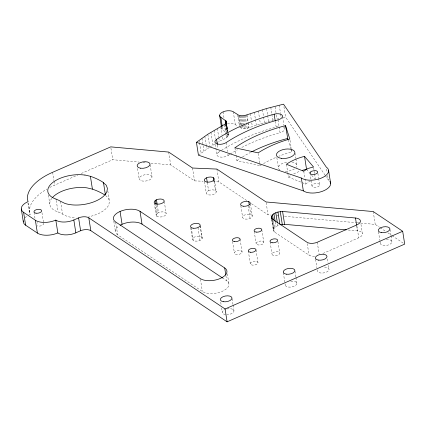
<?xml version="1.0" encoding="UTF-8"?>
<svg xmlns="http://www.w3.org/2000/svg" width="426" height="426" viewBox="0 0 426 426"><rect width="100%" height="100%" fill="white"/><g stroke="black" fill="none" stroke-linecap="round" stroke-linejoin="round"><path stroke-width="0.32" stroke-dasharray="2.13 1.6" d="M216.653 142.934C220.189 139.584 230.439 139.062 227.947 132.161M107.837 190.954L109.445 201.232L108.87 204.618A25.677 12.647 -8.9 0 1 88.746 216.77M314.665 256.196A7.471 3.68 -8.9 0 1 309.063 255.153L274.413 231.973L273.657 231.158L273.343 230.029L273.636 228.831L272.23 219.837M273.636 228.831L275.947 226.536L279.419 225.066M287.848 173.254L288.45 177.109L305.767 184.091L307.822 182.408L310.639 181.034M198.436 155.17L209.326 147.417M209.826 147.087L215.045 143.881M157.471 213.181L158.472 212.638A5.064 2.492 -8.9 0 1 166.145 213.527A5.064 2.492 -8.9 0 1 159.665 217.02A5.064 2.492 -8.9 0 1 157.471 213.181L156.161 204.831M28.585 215.173L30.15 214.427L28.137 201.583M49.762 187.477A55.162 27.163 -8.9 0 1 54.65 185.14L77.644 175.075M81.27 173.488L112.736 159.718L139.078 162.082M322.924 253.486L358.735 237.82A8.11 3.994 -8.9 0 0 362.419 233.629L360.811 223.357M239.678 127.571L243.39 128.625L247.208 128.343L260.377 123.865L273.987 119.866M278.822 118.62L277.001 119.067L276.096 113.289M283.088 117.592L285.537 117.022L324.969 175.038M150.932 163.142L170.688 164.915L194.549 180.874L203.101 181.242M212.968 181.668L218.889 181.918L247.059 200.763M143.03 162.434L146.32 162.727M251.478 203.724L268.05 214.805L271.357 215.103M276.65 215.577L279.957 215.875M284.589 216.286L356.706 222.745M357.366 222.803L360.013 223.038M360.673 223.096L375.231 224.401L379.598 227.324M348.212 230.013L357.489 230.844A8.11 3.994 -8.9 0 1 362.419 233.629M236.1 155.501L236.904 160.639L260.18 165.703A77.149 37.989 -8.9 0 1 261.276 165M51.85 198.292A25.677 12.647 -8.9 0 0 58.042 212.01A27.211 13.398 -8.9 0 1 62.244 213.969L66.839 216.227A25.677 12.647 -8.9 0 0 75.327 217.808M227.447 123.929A7.471 3.68 -8.9 0 1 235.29 124.632L237.484 126.101M380.141 227.686L385.599 231.339M387.782 232.798L391.6 235.354M392.149 235.722L403.608 243.384M221.824 127.417A7.471 3.68 -8.9 0 0 222.809 130.095L226.1 132.3M222.313 277.858L226.712 280.803A14.575 7.173 -8.9 0 1 222.292 291.32A14.575 7.173 -8.9 0 1 202.355 291.459L117.667 234.811L115.654 221.962M105.483 195.401L108.289 198.085L109.445 201.232M306.528 169.197L309.532 172.738M311.672 175.267L314.676 178.808M325.342 175.587L328.313 179.964A14.937 7.354 -8.9 0 1 329.948 181.524M228.011 133.812L228.352 134.728M27.908 202.797L29.415 212.43L30.15 214.427M287.939 139.696L290.857 148.812M291.054 149.425L291.831 151.853A77.149 37.989 -8.9 0 0 278.822 156.241M390.019 229.523L390.924 235.306M391.025 235.945L391.931 241.728M378.474 231.797L379.784 240.147M379.885 240.786L380.285 243.358M373.219 211.557L375.231 224.401M356.823 225.615L358.735 237.82M356.786 226.344L357.489 230.844M326.604 169.042L327.109 172.253M327.61 175.469L328.313 179.964M317.865 173.323L318.573 177.823M318.669 178.462L319.676 184.884A3.882 1.912 -8.9 0 1 314.058 187.344A3.882 1.912 -8.9 0 1 313.765 184.043A3.882 1.912 -8.9 0 1 319.676 184.884M313.621 167.615L314.526 173.398M314.628 174.037L315.432 179.176M327.418 258.976L328.02 262.831M328.425 265.398L329.026 269.253M309.979 173.116L311.986 185.96M317.269 242.24L319.085 253.8M303.754 171.247L304.862 178.313M304.963 178.957L305.767 184.091M315.57 259.322L316.88 267.672M294.984 153.088L295.788 158.227M295.889 158.866L296.895 165.288M307.252 243.592L309.063 255.153M290.021 140.292L291.331 148.642M291.427 149.286L291.831 151.853M283.924 106.75L285.537 117.022M282.635 116.783L283.945 125.132M284.041 125.776L284.547 128.987M279.243 105.174L280.548 113.518M280.649 114.163L281.149 117.374M286.442 164.266L287.747 172.615M278.029 119.903L279.035 126.325M279.137 126.964L280.042 132.747A120.057 59.118 -8.9 0 0 241.356 147.684M275.089 106.867L275.995 112.645M275.255 121.25L276.16 127.033A133.082 65.535 -8.9 0 0 220.556 150.932M270.771 107.336L271.777 113.758M271.879 114.402L272.784 120.18M294.973 271.112L295.878 276.895M295.979 277.534L296.885 283.317M276.831 157.593L278.439 167.871M266.591 108.508L267.597 114.929M267.698 115.574L268.604 121.351M262.459 109.738L264.466 122.581M277.496 223.671L277.8 225.594M258.364 111.021L259.37 117.443M259.775 120.01L260.377 123.865M283.327 272.741L285.239 284.946M275.239 222.037L275.947 226.536M277.906 241.569L279.717 253.129A3.882 1.912 -8.9 0 1 274.094 255.589A3.882 1.912 -8.9 0 1 273.806 252.283A3.882 1.912 -8.9 0 1 279.717 253.129M273.519 221.216L274.525 227.638M272.502 219.773L274.413 231.973M271.745 218.959L273.657 231.158M271.735 219.757L273.343 230.029M254.327 112.357L256.335 125.207M266.138 202.606L268.05 214.805M258.268 153.498L259.775 163.137M259.876 163.776L260.18 165.703M250.339 113.753L251.345 120.175M251.745 122.747L252.352 126.597M270.116 242.005L272.028 254.205M247.037 114.988L248.145 122.054M248.246 122.699L249.05 127.832M246.649 115.111L247.756 122.177M247.857 122.816L248.662 127.954M245.195 115.499L247.208 128.343M244.231 115.664L245.339 122.731M245.743 125.297L246.244 128.508M261.793 229.641L263.806 242.485A3.882 1.912 -8.9 0 1 258.188 244.945A3.882 1.912 -8.9 0 1 257.895 241.643A3.882 1.912 -8.9 0 1 263.806 242.485M243.267 115.766L244.471 123.476M244.572 124.115L245.275 128.615M242.309 115.808L244.322 128.652M241.377 115.781L242.687 124.131M242.788 124.77L243.39 128.625M240.493 115.691L241.899 124.68M242 125.324L242.506 128.535M239.662 115.537L241.675 128.38M238.911 115.324L240.418 124.956M238.443 116.335L240.253 127.896M237.665 114.727L239.38 125.643M250.392 203.761L252.304 215.966A4.894 2.407 -8.9 0 1 245.227 219.065A4.894 2.407 -8.9 0 1 244.859 214.901A4.894 2.407 -8.9 0 1 252.304 215.966M254.205 231.361L256.117 243.56M249.428 206.115L250.738 214.464M255.983 249.79L257.996 262.634A3.882 1.912 -8.9 0 1 252.378 265.094A3.882 1.912 -8.9 0 1 252.085 261.788A3.882 1.912 -8.9 0 1 257.996 262.634M248.054 205.54L250.067 218.384M233.278 111.788L235.29 124.632M234.896 147.795L235.999 154.862M248.294 250.866L250.307 263.71M240.807 205.763L242.623 217.319M226.44 122.523L227.841 131.687M226.419 123.013L227.724 131.362M228.128 133.929L228.331 135.218M226.504 124.179L227.612 131.245M226.169 122.869L227.479 131.219M227.878 133.785L228.182 135.713M226.254 124.413L227.362 131.474M225.897 123.364L227.91 136.214M225.892 124.685L226.994 131.746M225.508 123.854L226.818 132.204M226.92 132.848L227.521 136.703M223.059 111.857L224.065 118.284M225.008 124.333L227.021 137.177M224.401 124.781L225.61 132.486M225.711 133.13L226.414 137.625M226.1 142.625L227.505 151.613M227.91 154.185L228.107 155.469A6.512 3.206 -8.9 0 1 218.991 156.741A6.512 3.206 -8.9 0 1 218.591 152.22L218.389 150.932M240.078 239.146L242.09 251.99A3.882 1.912 -8.9 0 1 236.467 254.45A3.882 1.912 -8.9 0 1 236.174 251.143A3.882 1.912 -8.9 0 1 242.09 251.99M222.308 126.884L222.809 130.095M221.456 127.113L221.658 128.402M220.732 126.714L221.941 134.419M222.34 136.986L222.745 139.558M217.372 128.535L218.676 136.884M218.778 137.529L219.379 141.379M217.484 145.154L217.99 148.365M232.585 241.505L234.401 253.065M214.092 130.399L215.402 138.748M215.295 144.467L216.903 154.745M216.877 169.074L218.889 181.918M210.907 132.305L212.92 145.149M207.813 134.243L209.624 145.804M214.47 180.171L216.28 191.732A5.064 2.492 -8.9 0 1 208.953 194.938A5.064 2.492 -8.9 0 1 208.57 190.63L207.366 182.919M214.092 181.588L215.497 190.582M232.069 298.642L232.979 304.42M233.075 305.064L233.98 310.842M227.351 273.833L228.959 284.11M204.815 136.214L206.125 144.563M206.227 145.207L206.828 149.057M225.908 275.665L226.712 280.803M201.919 138.221L203.932 151.065M199.219 140.9L199.421 142.183M199.522 142.827L201.131 153.104M204.443 181.572L206.253 193.132M220.732 302.199L221.232 305.41M221.637 307.977L222.34 312.471M192.536 168.03L194.549 180.874M200.295 225.775L202.206 237.974A4.894 2.407 -8.9 0 1 195.129 241.073A4.894 2.407 -8.9 0 1 194.762 236.909A4.894 2.407 -8.9 0 1 202.206 237.974M200.087 225.775L202.1 238.619M197.957 227.553L199.97 240.397M200.444 279.259L202.355 291.459M191.269 227.596L193.276 240.44M190.715 227.772L192.525 239.332M168.675 152.066L170.688 164.915M164.271 201.541L166.183 213.74M157.269 204.933L158.472 212.638M150.133 164.755L152.045 176.955A6.512 3.2 -8.8 0 1 142.635 181.071A6.512 3.2 -8.8 0 1 142.108 175.549A6.512 3.2 -8.8 0 1 152.045 176.955M154.926 203.447L156.938 216.296M154.249 202.941L156.161 215.146M137.539 168.483L139.148 178.76M110.925 148.157L112.736 159.718M113.806 221.222L115.414 231.499M60.556 201.338L62.569 214.182M52.638 172.296L53.942 180.645M54.043 181.284L54.65 185.14M56.232 200.449L58.042 212.01M48.399 195.135L49.81 204.123M41.966 212.675L43.676 223.591M34.075 212.468L35.081 218.889M226.898 308.957A5.879 2.897 -8.9 0 1 233.991 310.969A5.879 2.897 -8.9 0 1 226.898 314.66M225.471 314.569A5.879 2.897 -8.9 0 1 225.029 309.564M208.57 190.63A5.064 2.492 -8.9 0 1 216.28 191.732M386.361 239.593A5.879 2.897 -8.9 0 1 391.829 242.415A5.879 2.897 -8.9 0 1 384.193 245.53A5.879 2.897 -8.9 0 1 380.94 241.803M29.415 212.43A55.162 27.163 -8.9 0 1 46.897 189.053M324.468 267.065A5.879 2.897 -8.9 0 1 328.765 270.292A5.879 2.897 -8.9 0 1 320.975 273.034A5.879 2.897 -8.9 0 1 318.036 269.328M290.809 281.24A5.879 2.897 -8.9 0 1 296.885 283.572A5.879 2.897 -8.9 0 1 290.303 287.119A5.879 2.897 -8.9 0 1 285.372 284.169M117.667 234.811A14.575 7.178 -8.9 0 1 119.195 225.844M24.969 217.856A14.937 7.354 -8.9 0 1 27.184 216.009M43.5 223.117A3.882 1.912 -8.9 0 1 41.897 225.514A3.882 1.912 -8.9 0 1 37.232 225.86M36.993 223.16A3.882 1.912 -8.9 0 1 37.76 222.745M291.932 161.971A9.319 4.59 -8.9 0 1 296.198 167.349M294.478 168.904A9.319 4.59 -8.9 0 1 284.509 171.305M279.877 169.99A9.319 4.59 -8.9 0 1 287.262 162.002M218.591 152.22A133.082 65.535 -8.9 0 1 220.061 151.251M283.54 127.507A6.512 3.206 -8.9 0 1 280.042 132.747M276.16 127.033A6.512 3.206 -8.9 0 1 278.939 126.581M228.107 155.469A120.057 59.118 -8.9 0 1 229.886 154.308M230.333 154.02A120.057 59.118 -8.9 0 1 237.378 149.824M263.534 163.627A77.149 37.989 -8.9 0 1 276.091 157.359M236.904 160.639A105.121 51.764 -8.9 0 1 240.312 158.35M242.532 156.954A105.121 51.764 -8.9 0 1 250.573 152.401M288.45 177.109A36.098 17.775 -8.9 0 1 290.282 175.885M293.652 173.968A36.098 17.775 -8.9 0 1 300.575 170.996"/><path stroke-width="0.64" d="M271.33 217.185C272.56 212.579 278.503 211.669 282.592 211.482L355.476 218A8.11 3.994 -8.9 0 1 360.412 220.785A8.11 3.994 -8.9 0 1 356.722 224.971L317.269 242.24A7.471 3.68 -8.9 0 1 307.055 242.309L272.406 219.129L271.644 218.314L271.33 217.185L271.532 218.469M196.429 142.327L207.813 134.243L225.508 123.854L226.318 122.368L226.004 120.968L220.796 117.251A7.471 3.68 -8.9 0 1 223.059 111.857A7.471 3.68 -8.9 0 1 233.278 111.788L238.911 115.324L241.377 115.781L244.231 115.664L266.591 108.508L283.524 104.178L326.305 167.12A14.937 7.354 -8.9 0 1 321.774 177.903A14.937 7.354 -8.9 0 1 301.336 178.041L196.429 142.327L198.436 155.17L303.349 190.885A14.937 7.354 -8.9 0 0 322.088 191.412A14.937 7.354 -8.9 0 0 329.948 181.524M155.458 200.337L156.464 199.794A5.064 2.492 -8.9 0 1 164.132 200.683A5.064 2.492 -8.9 0 1 157.652 204.176A5.064 2.492 -8.9 0 1 155.458 200.337L156.065 204.187M55.79 220.12A13.169 6.512 -9.1 0 0 73.836 219.981L78.592 217.888A7.471 3.68 -8.9 0 1 88.81 217.819L225.088 308.978L227.101 321.822L404.7 244.114L402.687 231.27L373.219 211.557L266.037 201.961L216.877 169.074L192.536 168.03L168.675 152.066L110.723 146.874L52.638 172.296A55.162 27.163 -8.9 0 0 27.402 199.586L28.137 201.583L26.572 202.329A14.937 7.354 -8.9 0 0 23.606 212.356L25.619 225.2L37.392 233.086A14.942 7.359 -8.9 0 0 56.131 233.608L57.835 232.953A13.169 6.528 -8.9 0 0 75.881 232.846M227.101 321.822L90.823 230.663A7.471 3.68 -8.9 0 0 80.605 230.732L75.844 232.825L73.831 219.976M225.088 308.978L402.687 231.27M280.542 224.779L284.605 224.326L346.226 229.838M84.96 175.017L90.403 176.295A78.57 38.691 -8.9 0 1 102.544 181.955L106.276 185.241L107.432 188.388L106.857 191.775A25.677 12.647 -8.9 0 1 64.827 203.383L60.236 201.125A27.211 13.398 -8.9 0 0 56.03 199.166M104.556 194.799A78.57 38.691 -8.9 0 0 92.415 189.139L86.973 187.861A25.677 12.647 -8.9 0 0 52.664 197.339M224.699 267.959A14.575 7.173 -8.9 0 1 220.279 278.476A14.575 7.173 -8.9 0 1 200.348 278.615L115.654 221.962A14.575 7.178 -8.9 0 1 120.068 211.445A14.575 7.178 -8.9 0 1 140.01 211.307L224.699 267.959L225.807 275.02M120.27 225.189A14.575 7.178 -8.9 0 1 142.023 224.151L222.313 277.858M23.606 212.356L35.379 220.242L37.392 233.086M304.521 156.353L313.52 166.976L307.774 168.536L303.754 171.247L286.442 164.266A36.098 17.775 -8.9 0 1 304.521 156.353L306.528 169.197A36.098 17.775 -8.9 0 0 302.236 170.432M285.537 125.638L289.818 139.009A77.149 37.989 -8.9 0 0 258.167 152.859L234.896 147.795A105.121 51.764 -8.9 0 1 285.537 125.638L287.939 139.696M355.476 218L356.583 225.061M328.611 170.512L330.619 183.356M301.336 178.041L303.349 190.885M274.147 114.184A6.512 3.206 -8.9 0 1 282.241 115.345A6.512 3.206 -8.9 0 1 278.029 119.903A120.057 59.118 -8.9 0 0 226.1 142.625A6.512 3.206 -8.9 0 1 216.978 143.897A6.512 3.206 -8.9 0 1 216.578 139.371A133.082 65.535 -8.9 0 1 274.147 114.184L275.153 120.611M282.592 211.482L284.605 224.326M280.271 211.61L282.284 224.454M277.949 212.041L279.861 224.246M275.787 212.75L277.294 222.383M273.934 213.692L275.137 221.398M272.512 214.795L273.316 219.933M271.628 215.987L272.129 219.198M248.725 201.62L249.226 204.831M226.233 121.415L226.435 122.699M226.004 120.968L226.403 123.54M225.652 120.558L226.052 123.125M225.184 120.185L225.791 124.041M220.796 117.251L222.207 126.24M219.646 115.552L221.355 126.474M216.578 139.371L217.382 144.51M213.485 177.738L213.889 180.304M206.557 177.786A5.064 2.492 -8.9 0 0 206.94 182.094A5.064 2.492 -8.9 0 0 214.267 178.888A5.064 2.492 -8.9 0 0 206.557 177.786L207.265 182.28M156.464 199.794L157.167 204.288M140.01 211.307L142.023 224.151M120.068 211.445L122.081 224.289M103.47 182.557L105.382 194.757M90.403 176.295L92.415 189.139M88.81 217.819L90.823 230.663M78.592 217.888L80.605 230.732M57.835 232.953L55.822 220.109L54.123 220.764A14.942 7.391 -9.1 0 1 35.342 220.258M21.3 208.964L23.313 221.808M25.619 225.2A14.937 7.354 -8.9 0 1 23.355 220.828M56.099 199.123A25.677 12.615 -8.7 0 1 52.313 182.876A25.677 12.615 -8.7 0 1 84.907 175.081M251.569 151.89A105.121 51.764 -8.9 0 1 287.55 138.482M310.405 172.093L310.064 172.605A3.882 1.912 -8.9 0 0 312.988 174.564A3.882 1.912 -8.9 0 0 317.578 172.551A3.882 1.912 -8.9 0 0 314.654 170.597L311.752 171.193L310.405 172.093M193.116 228.23A4.894 2.407 -8.9 0 0 200.193 225.13A4.894 2.407 -8.9 0 0 192.749 224.065A4.894 2.407 -8.9 0 0 193.116 228.23M243.214 206.221A4.894 2.407 -8.9 0 0 250.291 203.122A4.894 2.407 -8.9 0 0 242.847 202.057A4.894 2.407 -8.9 0 0 243.214 206.221M286.363 274.195A5.879 2.897 -8.9 0 0 294.872 270.473A5.879 2.897 -8.9 0 0 285.921 269.189A5.879 2.897 -8.9 0 0 286.363 274.195M381.403 232.607A5.879 2.897 -8.9 0 0 389.918 228.884A5.879 2.897 -8.9 0 0 380.961 227.601A5.879 2.897 -8.9 0 0 381.403 232.607M250.366 252.251A3.882 1.912 -8.9 0 0 255.983 249.79A3.882 1.912 -8.9 0 0 250.073 248.944A3.882 1.912 -8.9 0 0 250.366 252.251M272.081 242.745A3.882 1.912 -8.9 0 0 277.704 240.285A3.882 1.912 -8.9 0 0 271.793 239.439A3.882 1.912 -8.9 0 0 272.081 242.745M223.458 301.725A5.879 2.897 -8.9 0 0 231.973 297.998A5.879 2.897 -8.9 0 0 223.016 296.72A5.879 2.897 -8.9 0 0 223.458 301.725M318.504 260.132A5.879 2.897 -8.9 0 0 327.014 256.409A5.879 2.897 -8.9 0 0 318.062 255.131A5.879 2.897 -8.9 0 0 318.504 260.132M234.454 241.606A3.882 1.912 -8.9 0 0 240.078 239.146A3.882 1.912 -8.9 0 0 234.162 238.299A3.882 1.912 -8.9 0 0 234.454 241.606M256.175 232.101A3.882 1.912 -8.9 0 0 261.793 229.641A3.882 1.912 -8.9 0 0 255.882 228.794A3.882 1.912 -8.9 0 0 256.175 232.101M140.623 168.227A6.512 3.2 -8.8 0 0 150.032 164.111A6.512 3.2 -8.8 0 0 140.095 162.7A6.512 3.2 -8.8 0 0 140.623 168.227M36.04 213.208A3.882 1.912 -8.9 0 0 41.663 210.748A3.882 1.912 -8.9 0 0 35.752 209.901A3.882 1.912 -8.9 0 0 36.04 213.208M281.394 158.35A9.319 4.59 -8.9 0 0 294.883 152.444A9.319 4.59 -8.9 0 0 280.691 150.415A9.319 4.59 -8.9 0 0 281.394 158.35"/></g></svg>
